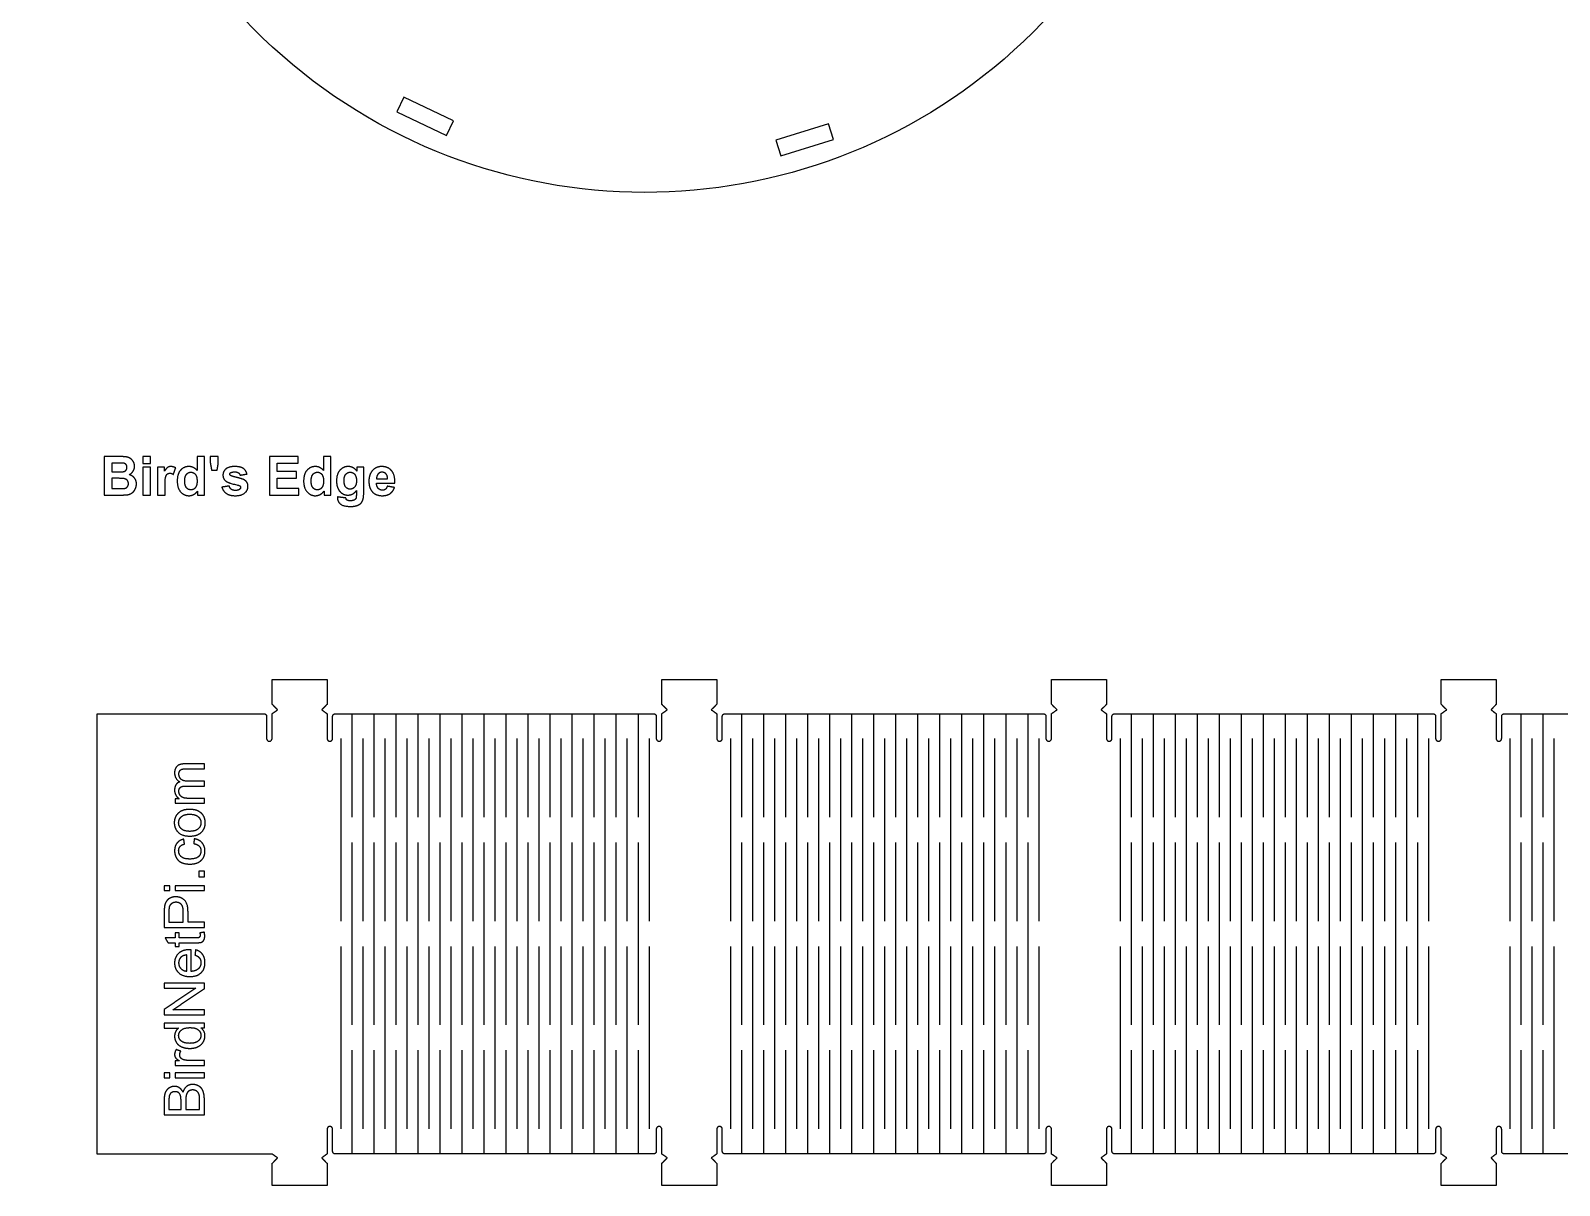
# Model space of a CAD drawing. Header units: millimetres. Extents: x -213 to 898, y -426 to 200.
# Drawn here: x -212.7 to 65.2, y -426.4 to -216.6 of the extents above; entities that cross this region are included whole.
import ezdxf

# ---------------------------------------------------------------- set-up
doc = ezdxf.new("R2010")
doc.units = ezdxf.units.MM
for name, color, linetype, true_color in [('Cut', 1, 'Continuous', 0xff0000), ('Layer 04', 96, 'Continuous', 0x007f00), ('Line', 18, 'Continuous', 0x000000)]:
    doc.layers.add(name, color=color, linetype=linetype, true_color=true_color)

msp = doc.modelspace()

# ---------------------------------------------------------------- linework, layer by layer
at = {"layer": 'Cut'}
for p, q in [((-154.28, -340.69), (-154.28, -359.53)), ((-150.28, -340.69), (-150.28, -359.53)), ((-146.28, -340.69), (-146.28, -359.53)), ((-142.28, -340.69), (-142.28, -359.53)), ((-138.28, -340.69), (-138.28, -359.53)), ((-134.28, -340.69), (-134.28, -359.53)), ((-130.28, -340.69), (-130.28, -359.53)), ((-126.28, -340.69), (-126.28, -359.53)), ((-122.28, -340.69), (-122.28, -359.53)), ((-118.28, -340.69), (-118.28, -359.53)), ((-114.28, -340.69), (-114.28, -359.53)), ((-110.28, -340.69), (-110.28, -359.53)), ((-106.28, -340.69), (-106.28, -359.53)), ((-102.28, -340.69), (-102.28, -359.53)), ((-83.47, -340.69), (-83.47, -359.53)), ((-79.47, -340.69), (-79.47, -359.53)), ((-75.47, -340.69), (-75.47, -359.53)), ((-71.47, -340.69), (-71.47, -359.53)), ((-67.47, -340.69), (-67.47, -359.53)), ((-63.47, -340.69), (-63.47, -359.53)), ((-59.47, -340.69), (-59.47, -359.53)), ((-55.47, -340.69), (-55.47, -359.53)), ((-51.47, -340.69), (-51.47, -359.53)), ((-47.47, -340.69), (-47.47, -359.53)), ((-43.47, -340.69), (-43.47, -359.53)), ((-39.47, -340.69), (-39.47, -359.53)), ((-35.47, -340.69), (-35.47, -359.53)), ((-31.47, -340.69), (-31.47, -359.53)), ((-12.66, -340.69), (-12.66, -359.53)), ((-8.66, -340.69), (-8.66, -359.53)), ((-4.66, -340.69), (-4.66, -359.53)), ((-0.66, -340.69), (-0.66, -359.53)), ((3.34, -340.69), (3.34, -359.53)), ((7.34, -340.69), (7.34, -359.53)), ((11.34, -340.69), (11.34, -359.53)), ((15.34, -340.69), (15.34, -359.53)), ((19.34, -340.69), (19.34, -359.53)), ((23.34, -340.69), (23.34, -359.53)), ((27.34, -340.69), (27.34, -359.53)), ((31.34, -340.69), (31.34, -359.53)), ((35.34, -340.69), (35.34, -359.53)), ((39.34, -340.69), (39.34, -359.53)), ((58.16, -340.69), (58.16, -359.53)), ((62.16, -340.69), (62.16, -359.53)), ((-156.28, -345.24), (-156.28, -378.39)), ((-152.28, -345.24), (-152.28, -378.39)), ((-148.28, -345.24), (-148.28, -378.39)), ((-144.28, -345.24), (-144.28, -378.39)), ((-140.28, -345.24), (-140.28, -378.39)), ((-136.28, -345.24), (-136.28, -378.39)), ((-132.28, -345.24), (-132.28, -378.39)), ((-128.28, -345.24), (-128.28, -378.39)), ((-124.28, -345.24), (-124.28, -378.39)), ((-120.28, -345.24), (-120.28, -378.39)), ((-116.28, -345.24), (-116.28, -378.39)), ((-112.28, -345.24), (-112.28, -378.39)), ((-108.28, -345.24), (-108.28, -378.39)), ((-104.28, -345.24), (-104.28, -378.39)), ((-100.28, -345.24), (-100.28, -378.39)), ((-85.47, -345.24), (-85.47, -378.39)), ((-81.47, -345.24), (-81.47, -378.39)), ((-77.47, -345.24), (-77.47, -378.39)), ((-73.47, -345.24), (-73.47, -378.39)), ((-69.47, -345.24), (-69.47, -378.39)), ((-65.47, -345.24), (-65.47, -378.39)), ((-61.47, -345.24), (-61.47, -378.39)), ((-57.47, -345.24), (-57.47, -378.39)), ((-53.47, -345.24), (-53.47, -378.39)), ((-49.47, -345.24), (-49.47, -378.39)), ((-45.47, -345.24), (-45.47, -378.39)), ((-41.47, -345.24), (-41.47, -378.39)), ((-37.47, -345.24), (-37.47, -378.39)), ((-33.47, -345.24), (-33.47, -378.39)), ((-29.47, -345.24), (-29.47, -378.39)), ((-14.66, -345.24), (-14.66, -378.39)), ((-10.66, -345.24), (-10.66, -378.39)), ((-6.66, -345.24), (-6.66, -378.39)), ((-2.66, -345.24), (-2.66, -378.39)), ((1.34, -345.24), (1.34, -378.39)), ((5.34, -345.24), (5.34, -378.39)), ((9.34, -345.24), (9.34, -378.39)), ((13.34, -345.24), (13.34, -378.39)), ((17.34, -345.24), (17.34, -378.39)), ((21.34, -345.24), (21.34, -378.39)), ((25.34, -345.24), (25.34, -378.39)), ((29.34, -345.24), (29.34, -378.39)), ((33.34, -345.24), (33.34, -378.39)), ((37.34, -345.24), (37.34, -378.39)), ((41.34, -345.24), (41.34, -378.39)), ((56.16, -345.24), (56.16, -378.39)), ((60.16, -345.24), (60.16, -378.39)), ((64.16, -345.24), (64.16, -378.39)), ((-154.28, -364.11), (-154.28, -397.25)), ((-150.28, -364.11), (-150.28, -397.25)), ((-146.28, -364.11), (-146.28, -397.25)), ((-142.28, -364.11), (-142.28, -397.25)), ((-138.28, -364.11), (-138.28, -397.25)), ((-134.28, -364.11), (-134.28, -397.25)), ((-130.28, -364.11), (-130.28, -397.25)), ((-126.28, -364.11), (-126.28, -397.25)), ((-122.28, -364.11), (-122.28, -397.25)), ((-118.28, -364.11), (-118.28, -397.25)), ((-114.28, -364.11), (-114.28, -397.25)), ((-110.28, -364.11), (-110.28, -397.25)), ((-106.28, -364.11), (-106.28, -397.25)), ((-102.28, -364.11), (-102.28, -397.25)), ((-83.47, -364.11), (-83.47, -397.25)), ((-79.47, -364.11), (-79.47, -397.25)), ((-75.47, -364.11), (-75.47, -397.25)), ((-71.47, -364.11), (-71.47, -397.25)), ((-67.47, -364.11), (-67.47, -397.25)), ((-63.47, -364.11), (-63.47, -397.25)), ((-59.47, -364.11), (-59.47, -397.25)), ((-55.47, -364.11), (-55.47, -397.25)), ((-51.47, -364.11), (-51.47, -397.25)), ((-47.47, -364.11), (-47.47, -397.25)), ((-43.47, -364.11), (-43.47, -397.25)), ((-39.47, -364.11), (-39.47, -397.25)), ((-35.47, -364.11), (-35.47, -397.25)), ((-31.47, -364.11), (-31.47, -397.25)), ((-12.66, -364.11), (-12.66, -397.25)), ((-8.66, -364.11), (-8.66, -397.25)), ((-4.66, -364.11), (-4.66, -397.25)), ((-0.66, -364.11), (-0.66, -397.25)), ((3.34, -364.11), (3.34, -397.25)), ((7.34, -364.11), (7.34, -397.25)), ((11.34, -364.11), (11.34, -397.25)), ((15.34, -364.11), (15.34, -397.25)), ((19.34, -364.11), (19.34, -397.25)), ((23.34, -364.11), (23.34, -397.25)), ((27.34, -364.11), (27.34, -397.25)), ((31.34, -364.11), (31.34, -397.25)), ((35.34, -364.11), (35.34, -397.25)), ((39.34, -364.11), (39.34, -397.25)), ((58.16, -364.11), (58.16, -397.25)), ((62.16, -364.11), (62.16, -397.25)), ((-156.28, -382.97), (-156.28, -416.11)), ((-152.28, -382.97), (-152.28, -416.11)), ((-148.28, -382.97), (-148.28, -416.11)), ((-144.28, -382.97), (-144.28, -416.11)), ((-140.28, -382.97), (-140.28, -416.11)), ((-136.28, -382.97), (-136.28, -416.11)), ((-132.28, -382.97), (-132.28, -416.11)), ((-128.28, -382.97), (-128.28, -416.11)), ((-124.28, -382.97), (-124.28, -416.11)), ((-120.28, -382.97), (-120.28, -416.11)), ((-116.28, -382.97), (-116.28, -416.11)), ((-112.28, -382.97), (-112.28, -416.11)), ((-108.28, -382.97), (-108.28, -416.11)), ((-104.28, -382.97), (-104.28, -416.11)), ((-100.28, -382.97), (-100.28, -416.11)), ((-85.47, -382.97), (-85.47, -416.11)), ((-81.47, -382.97), (-81.47, -416.11)), ((-77.47, -382.97), (-77.47, -416.11)), ((-73.47, -382.97), (-73.47, -416.11)), ((-69.47, -382.97), (-69.47, -416.11)), ((-65.47, -382.97), (-65.47, -416.11)), ((-61.47, -382.97), (-61.47, -416.11)), ((-57.47, -382.97), (-57.47, -416.11)), ((-53.47, -382.97), (-53.47, -416.11)), ((-49.47, -382.97), (-49.47, -416.11)), ((-45.47, -382.97), (-45.47, -416.11)), ((-41.47, -382.97), (-41.47, -416.11)), ((-37.47, -382.97), (-37.47, -416.11)), ((-33.47, -382.97), (-33.47, -416.11)), ((-29.47, -382.97), (-29.47, -416.11)), ((-14.66, -382.97), (-14.66, -416.11)), ((-10.66, -382.97), (-10.66, -416.11)), ((-6.66, -382.97), (-6.66, -416.11)), ((-2.66, -382.97), (-2.66, -416.11)), ((1.34, -382.97), (1.34, -416.11)), ((5.34, -382.97), (5.34, -416.11)), ((9.34, -382.97), (9.34, -416.11)), ((13.34, -382.97), (13.34, -416.11)), ((17.34, -382.97), (17.34, -416.11)), ((21.34, -382.97), (21.34, -416.11)), ((25.34, -382.97), (25.34, -416.11)), ((29.34, -382.97), (29.34, -416.11)), ((33.34, -382.97), (33.34, -416.11)), ((37.34, -382.97), (37.34, -416.11)), ((41.34, -382.97), (41.34, -416.11)), ((56.16, -382.97), (56.16, -416.11)), ((60.16, -382.97), (60.16, -416.11)), ((64.16, -382.97), (64.16, -416.11)), ((-154.28, -401.83), (-154.28, -420.69)), ((-150.28, -401.83), (-150.28, -420.69)), ((-146.28, -401.83), (-146.28, -420.69)), ((-142.28, -401.83), (-142.28, -420.69)), ((-138.28, -401.83), (-138.28, -420.69)), ((-134.28, -401.83), (-134.28, -420.69)), ((-130.28, -401.83), (-130.28, -420.69)), ((-126.28, -401.83), (-126.28, -420.69)), ((-122.28, -401.83), (-122.28, -420.69)), ((-118.28, -401.83), (-118.28, -420.69)), ((-114.28, -401.83), (-114.28, -420.69)), ((-110.28, -401.83), (-110.28, -420.69)), ((-106.28, -401.83), (-106.28, -420.69)), ((-102.28, -401.83), (-102.28, -420.69)), ((-83.47, -401.83), (-83.47, -420.69)), ((-79.47, -401.83), (-79.47, -420.69)), ((-75.47, -401.83), (-75.47, -420.69)), ((-71.47, -401.83), (-71.47, -420.69)), ((-67.47, -401.83), (-67.47, -420.69)), ((-63.47, -401.83), (-63.47, -420.69)), ((-59.47, -401.83), (-59.47, -420.69)), ((-55.47, -401.83), (-55.47, -420.69)), ((-51.47, -401.83), (-51.47, -420.69)), ((-47.47, -401.83), (-47.47, -420.69)), ((-43.47, -401.83), (-43.47, -420.69)), ((-39.47, -401.83), (-39.47, -420.69)), ((-35.47, -401.83), (-35.47, -420.69)), ((-31.47, -401.83), (-31.47, -420.69)), ((-12.66, -401.83), (-12.66, -420.69)), ((-8.66, -401.83), (-8.66, -420.69)), ((-4.66, -401.83), (-4.66, -420.69)), ((-0.66, -401.83), (-0.66, -420.69)), ((3.34, -401.83), (3.34, -420.69)), ((7.34, -401.83), (7.34, -420.69)), ((11.34, -401.83), (11.34, -420.69)), ((15.34, -401.83), (15.34, -420.69)), ((19.34, -401.83), (19.34, -420.69)), ((23.34, -401.83), (23.34, -420.69)), ((27.34, -401.83), (27.34, -420.69)), ((31.34, -401.83), (31.34, -420.69)), ((35.34, -401.83), (35.34, -420.69)), ((39.34, -401.83), (39.34, -420.69)), ((58.16, -401.83), (58.16, -420.69)), ((62.16, -401.83), (62.16, -420.69))]:
    msp.add_line(p, q, dxfattribs=at)
for points in [[(-144.83, -228.69), (-146.11, -231.4), (-137.08, -235.69), (-135.79, -232.98)], [(-77.22, -236.52), (-76.33, -239.38), (-66.78, -236.41), (-67.67, -233.55)]]:
    msp.add_lwpolyline(points, close=True, dxfattribs=at)
at = {"layer": 'Cut', "color": 1, "true_color": 0xff0000, "extrusion": (0, 0, -1)}
msp.add_arc((101, -146), 100, 140.4425, 34.5352, dxfattribs=at)
at = {"layer": 'Cut'}
for points in [[(-168.76, -339), (-168.76, -336.75), (-168.76, -334.5)], [(-168.76, -334.5), (-163.76, -334.5), (-158.76, -334.5)], [(-158.76, -334.5), (-158.76, -336.75), (-158.76, -339)], [(-97.96, -339), (-97.96, -336.75), (-97.96, -334.5)], [(-97.96, -334.5), (-92.96, -334.5), (-87.96, -334.5)], [(-87.96, -334.5), (-87.96, -336.75), (-87.96, -339)], [(-27.13, -339), (-27.13, -336.75), (-27.13, -334.5)], [(-27.13, -334.5), (-22.13, -334.5), (-17.13, -334.5)], [(-17.13, -334.5), (-17.13, -336.75), (-17.13, -339)], [(43.67, -339), (43.67, -336.75), (43.67, -334.5)], [(43.67, -334.5), (48.67, -334.5), (53.67, -334.5)], [(53.67, -334.5), (53.67, -336.75), (53.67, -339)], [(-200.57, -420.71), (-200.57, -380.71), (-200.57, -340.71)], [(-200.57, -340.71), (-185.42, -340.71), (-170.27, -340.71)], [(-169.77, -341.21), (-169.77, -343.21), (-169.77, -345.21)], [(-168.77, -340.71), (-168.27, -340.36), (-167.76, -340)], [(-168.77, -345.21), (-168.77, -342.96), (-168.77, -340.71)], [(-167.76, -340), (-168.26, -339.5), (-168.76, -339)], [(-158.76, -339), (-159.26, -339.5), (-159.76, -340)], [(-159.76, -340), (-159.27, -340.36), (-158.77, -340.71)], [(-158.77, -340.71), (-158.77, -342.96), (-158.77, -345.21)], [(-157.77, -345.21), (-157.77, -343.21), (-157.77, -341.21)], [(-157.27, -340.71), (-128.36, -340.71), (-99.46, -340.71)], [(-98.96, -341.21), (-98.96, -343.21), (-98.96, -345.21)], [(-96.96, -340), (-97.46, -339.5), (-97.96, -339)], [(-97.96, -340.71), (-97.46, -340.36), (-96.96, -340)], [(-97.96, -345.21), (-97.96, -342.96), (-97.96, -340.71)], [(-87.96, -339), (-88.46, -339.5), (-88.96, -340)], [(-88.96, -340), (-88.46, -340.36), (-87.96, -340.71)], [(-87.96, -340.71), (-87.96, -342.96), (-87.96, -345.21)], [(-86.96, -345.21), (-86.96, -343.21), (-86.96, -341.21)], [(-86.46, -340.71), (-57.55, -340.71), (-28.65, -340.71)], [(-28.15, -341.21), (-28.15, -343.21), (-28.15, -345.21)], [(-27.15, -340.71), (-26.64, -340.36), (-26.13, -340)], [(-27.15, -345.21), (-27.15, -342.96), (-27.15, -340.71)], [(-26.13, -340), (-26.63, -339.5), (-27.13, -339)], [(-17.13, -339), (-17.63, -339.5), (-18.13, -340)], [(-18.13, -340), (-17.64, -340.36), (-17.15, -340.71)], [(-17.15, -340.71), (-17.15, -342.96), (-17.15, -345.21)], [(-16.15, -345.21), (-16.15, -343.21), (-16.15, -341.21)], [(-15.65, -340.71), (13.26, -340.71), (42.16, -340.71)], [(42.66, -341.21), (42.66, -343.21), (42.66, -345.21)], [(43.66, -340.71), (44.17, -340.36), (44.67, -340)], [(43.66, -345.21), (43.66, -342.96), (43.66, -340.71)], [(44.67, -340), (44.17, -339.5), (43.67, -339)], [(53.67, -339), (53.2, -339.5), (52.74, -340)], [(52.74, -340), (53.2, -340.36), (53.66, -340.71)], [(53.66, -340.71), (53.66, -342.96), (53.66, -345.21)], [(54.66, -345.21), (54.66, -343.21), (54.66, -341.21)], [(55.16, -340.71), (84.07, -340.71), (112.97, -340.71)], [(-158.77, -416.19), (-158.77, -418.44), (-158.77, -420.69)], [(-157.77, -420.19), (-157.77, -418.19), (-157.77, -416.19)], [(-98.96, -416.19), (-98.96, -418.19), (-98.96, -420.19)], [(-97.96, -420.69), (-97.96, -418.44), (-97.96, -416.19)], [(-87.96, -416.19), (-87.96, -418.44), (-87.96, -420.69)], [(-86.96, -420.19), (-86.96, -418.19), (-86.96, -416.19)], [(-28.15, -416.19), (-28.15, -418.19), (-28.15, -420.19)], [(-27.15, -420.69), (-27.15, -418.44), (-27.15, -416.19)], [(-17.15, -416.19), (-17.15, -418.44), (-17.15, -420.69)], [(-16.15, -420.19), (-16.15, -418.19), (-16.15, -416.19)], [(42.66, -416.19), (42.66, -418.19), (42.66, -420.19)], [(43.66, -420.69), (43.66, -418.44), (43.66, -416.19)], [(53.66, -416.19), (53.66, -418.44), (53.66, -420.69)], [(54.66, -420.19), (54.66, -418.19), (54.66, -416.19)], [(-168.74, -420.71), (-184.65, -420.71), (-200.57, -420.71)], [(-168.76, -422.4), (-168.26, -421.9), (-167.76, -421.4)], [(-167.76, -421.4), (-168.25, -421.06), (-168.74, -420.71)], [(-158.77, -420.69), (-159.27, -421.04), (-159.76, -421.4)], [(-159.76, -421.4), (-159.26, -421.9), (-158.76, -422.4)], [(-99.46, -420.69), (-128.36, -420.69), (-157.27, -420.69)], [(-96.96, -421.4), (-97.46, -421.04), (-97.96, -420.69)], [(-97.96, -422.4), (-97.46, -421.9), (-96.96, -421.4)], [(-87.96, -420.69), (-88.46, -421.04), (-88.96, -421.4)], [(-88.96, -421.4), (-88.46, -421.9), (-87.96, -422.4)], [(-28.65, -420.69), (-57.55, -420.69), (-86.46, -420.69)], [(-26.13, -421.4), (-26.64, -421.04), (-27.15, -420.69)], [(-27.13, -422.4), (-26.63, -421.9), (-26.13, -421.4)], [(-17.15, -420.69), (-17.64, -421.04), (-18.13, -421.4)], [(-18.13, -421.4), (-17.63, -421.9), (-17.13, -422.4)], [(42.16, -420.69), (13.26, -420.69), (-15.65, -420.69)], [(44.67, -421.4), (44.17, -421.04), (43.66, -420.69)], [(43.67, -422.4), (44.17, -421.9), (44.67, -421.4)], [(53.66, -420.69), (53.2, -421.04), (52.74, -421.4)], [(52.74, -421.4), (53.2, -421.9), (53.67, -422.4)], [(112.97, -420.69), (84.07, -420.69), (55.16, -420.69)], [(-168.76, -426.4), (-168.76, -424.4), (-168.76, -422.4)], [(-158.76, -422.4), (-158.76, -424.4), (-158.76, -426.4)], [(-97.96, -426.4), (-97.96, -424.4), (-97.96, -422.4)], [(-87.96, -422.4), (-87.96, -424.4), (-87.96, -426.4)], [(-27.13, -426.4), (-27.13, -424.4), (-27.13, -422.4)], [(-17.13, -422.4), (-17.13, -424.4), (-17.13, -426.4)], [(43.67, -426.4), (43.67, -424.4), (43.67, -422.4)], [(53.67, -422.4), (53.67, -424.4), (53.67, -426.4)], [(-158.76, -426.4), (-163.76, -426.4), (-168.76, -426.4)], [(-87.96, -426.4), (-92.96, -426.4), (-97.96, -426.4)], [(-17.13, -426.4), (-22.13, -426.4), (-27.13, -426.4)], [(53.67, -426.4), (48.67, -426.4), (43.67, -426.4)]]:
    msp.add_open_spline(points, degree=2, dxfattribs=at)
for points, weights in [([(-170.27, -340.71), (-169.77, -340.71), (-169.77, -341.21)], [1, 0.707106781187, 1]), ([(-157.77, -341.21), (-157.77, -340.71), (-157.27, -340.71)], [1, 0.707106781187, 1]), ([(-99.46, -340.71), (-98.96, -340.71), (-98.96, -341.21)], [1, 0.707106781187, 1]), ([(-86.96, -341.21), (-86.96, -340.71), (-86.46, -340.71)], [1, 0.707106781187, 1]), ([(-28.65, -340.71), (-28.15, -340.71), (-28.15, -341.21)], [1, 0.707111021292, 1]), ([(-16.15, -341.21), (-16.15, -340.71), (-15.65, -340.71)], [1, 0.707106781187, 1]), ([(42.16, -340.71), (42.66, -340.71), (42.66, -341.21)], [1, 0.707111021291, 1]), ([(54.66, -341.21), (54.66, -340.71), (55.16, -340.71)], [1, 0.707106781187, 1]), ([(-169.77, -345.21), (-169.77, -345.71), (-169.27, -345.71)], [1, 0.707106781187, 1]), ([(-169.27, -345.71), (-168.77, -345.71), (-168.77, -345.21)], [1, 0.707106781187, 1]), ([(-158.77, -345.21), (-158.77, -345.71), (-158.27, -345.71)], [1, 0.707106781187, 1]), ([(-158.27, -345.71), (-157.77, -345.71), (-157.77, -345.21)], [1, 0.707106781187, 1]), ([(-98.96, -345.21), (-98.96, -345.71), (-98.46, -345.71)], [1, 0.707106781187, 1]), ([(-98.46, -345.71), (-97.96, -345.71), (-97.96, -345.21)], [1, 0.707106781187, 1]), ([(-87.96, -345.21), (-87.96, -345.71), (-87.46, -345.71)], [1, 0.707106781187, 1]), ([(-87.46, -345.71), (-86.96, -345.71), (-86.96, -345.21)], [1, 0.707106781187, 1]), ([(-28.15, -345.21), (-28.15, -345.71), (-27.65, -345.71)], [1, 0.707106781187, 1]), ([(-27.65, -345.71), (-27.15, -345.71), (-27.15, -345.21)], [1, 0.707106781187, 1]), ([(-17.15, -345.21), (-17.15, -345.71), (-16.65, -345.71)], [1, 0.707106781187, 1]), ([(-16.65, -345.71), (-16.15, -345.71), (-16.15, -345.21)], [1, 0.707106781187, 1]), ([(42.66, -345.21), (42.66, -345.71), (43.16, -345.71)], [1, 0.707106781187, 1]), ([(43.16, -345.71), (43.66, -345.71), (43.66, -345.21)], [1, 0.707106781187, 1]), ([(53.66, -345.21), (53.66, -345.71), (54.16, -345.71)], [1, 0.707106781187, 1]), ([(54.16, -345.71), (54.66, -345.71), (54.66, -345.21)], [1, 0.707106781187, 1]), ([(-158.27, -415.69), (-158.77, -415.69), (-158.77, -416.19)], [1, 0.707106781187, 1]), ([(-157.77, -416.19), (-157.77, -415.69), (-158.27, -415.69)], [1, 0.707106781187, 1]), ([(-98.46, -415.69), (-98.96, -415.69), (-98.96, -416.19)], [1, 0.707106781187, 1]), ([(-97.96, -416.19), (-97.96, -415.69), (-98.46, -415.69)], [1, 0.707106781187, 1]), ([(-87.46, -415.69), (-87.96, -415.69), (-87.96, -416.19)], [1, 0.707106781187, 1]), ([(-86.96, -416.19), (-86.96, -415.69), (-87.46, -415.69)], [1, 0.707106781187, 1]), ([(-27.65, -415.69), (-28.15, -415.69), (-28.15, -416.19)], [1, 0.707106781187, 1]), ([(-27.15, -416.19), (-27.15, -415.69), (-27.65, -415.69)], [1, 0.707106781187, 1]), ([(-16.65, -415.69), (-17.15, -415.69), (-17.15, -416.19)], [1, 0.707106781187, 1]), ([(-16.15, -416.19), (-16.15, -415.69), (-16.65, -415.69)], [1, 0.707106781187, 1]), ([(43.16, -415.69), (42.66, -415.69), (42.66, -416.19)], [1, 0.707106781187, 1]), ([(43.66, -416.19), (43.66, -415.69), (43.16, -415.69)], [1, 0.707106781187, 1]), ([(54.16, -415.69), (53.66, -415.69), (53.66, -416.19)], [1, 0.707106781187, 1]), ([(54.66, -416.19), (54.66, -415.69), (54.16, -415.69)], [1, 0.707106781187, 1]), ([(-157.27, -420.69), (-157.77, -420.69), (-157.77, -420.19)], [1, 0.707106781187, 1]), ([(-98.96, -420.19), (-98.96, -420.69), (-99.46, -420.69)], [1, 0.707106781187, 1]), ([(-86.46, -420.69), (-86.96, -420.69), (-86.96, -420.19)], [1, 0.707106781187, 1]), ([(-28.15, -420.19), (-28.15, -420.69), (-28.65, -420.69)], [1, 0.707111021292, 1]), ([(-15.65, -420.69), (-16.15, -420.69), (-16.15, -420.19)], [1, 0.707106781187, 1]), ([(42.66, -420.19), (42.66, -420.69), (42.16, -420.69)], [1, 0.707111021291, 1]), ([(55.16, -420.69), (54.66, -420.69), (54.66, -420.19)], [1, 0.707106781187, 1])]:
    msp.add_rational_spline(points, weights, degree=2, dxfattribs=at)
at = {"layer": 'Layer 04'}
for p, q in [((-196.49, -294), (-199.28, -294)), ((-199.28, -294), (-199.28, -301)), ((-181.06, -294), (-182.4, -294)), ((-182.4, -294), (-182.4, -296.52)), ((-181.06, -301), (-181.06, -294)), ((-158.09, -294), (-159.43, -294)), ((-159.43, -294), (-159.43, -296.52)), ((-158.09, -301), (-158.09, -294)), ((-197.06, -295.17), (-197.87, -295.17)), ((-197.87, -295.17), (-197.87, -296.78)), ((-197.87, -296.78), (-196.94, -296.78)), ((-188.33, -295.93), (-189.58, -295.93)), ((-189.58, -295.93), (-189.58, -301)), ((-188.33, -296.65), (-188.33, -295.93)), ((-196.73, -297.95), (-197.87, -297.95)), ((-197.87, -297.95), (-197.87, -299.82)), ((-197.87, -299.82), (-196.56, -299.82)), ((-188.23, -301), (-188.23, -299.43)), ((-199.28, -301), (-196.9, -301)), ((-189.58, -301), (-188.23, -301)), ((-182.31, -300.26), (-182.31, -301)), ((-182.31, -301), (-181.06, -301)), ((-159.33, -300.26), (-159.33, -301)), ((-159.33, -301), (-158.09, -301))]:
    msp.add_line(p, q, dxfattribs=at)
for points, knots in [([(-194.75, -297.28), (-194.29, -297.08), (-194.03, -296.66), (-193.76, -296.25), (-193.76, -295.76), (-193.76, -295.31), (-193.98, -294.94), (-194.19, -294.58), (-194.52, -294.36), (-194.84, -294.14), (-195.25, -294.07), (-195.65, -294), (-196.49, -294)], [-7, -7, -7, -6, -6, -5, -5, -4, -4, -3, -3, -2, -2, -1, -1, -1]), ([(-196.94, -296.78), (-196.12, -296.78), (-195.92, -296.76), (-195.55, -296.72), (-195.35, -296.51), (-195.14, -296.3), (-195.14, -295.96), (-195.14, -295.64), (-195.32, -295.43), (-195.5, -295.23), (-195.85, -295.19), (-196.06, -295.17), (-197.06, -295.17)], [2, 2, 2, 3, 3, 4, 4, 5, 5, 6, 6, 7, 7, 8, 8, 8]), ([(-186.29, -296.07), (-186.72, -295.81), (-187.17, -295.81), (-187.5, -295.81), (-187.75, -295.98), (-188.01, -296.14), (-188.33, -296.65)], [-12, -12, -12, -11, -11, -10, -10, -9, -9, -9]), ([(-188.23, -299.43), (-188.23, -298.14), (-188.12, -297.73), (-188.01, -297.33), (-187.81, -297.17), (-187.62, -297.02), (-187.34, -297.02), (-187.05, -297.02), (-186.71, -297.24)], [-17, -17, -17, -16, -16, -15, -15, -14, -14, -13, -13, -13]), ([(-182.4, -296.52), (-183.03, -295.81), (-183.88, -295.81), (-184.8, -295.81), (-185.41, -296.49), (-186.01, -297.16), (-186.01, -298.45), (-186.01, -299.71), (-185.39, -300.41), (-184.77, -301.11), (-183.89, -301.11), (-183.46, -301.11), (-183.04, -300.9), (-182.62, -300.69), (-182.31, -300.26)], [-12, -12, -12, -11, -11, -10, -10, -9, -9, -8, -8, -7, -7, -6, -6, -5, -5, -5]), ([(-184.64, -298.35), (-184.64, -299.17), (-184.42, -299.53), (-184.09, -300.05), (-183.51, -300.05), (-183.05, -300.05), (-182.72, -299.66), (-182.4, -299.27), (-182.4, -298.48), (-182.4, -297.61), (-182.71, -297.23), (-183.03, -296.84), (-183.52, -296.84), (-184, -296.84), (-184.32, -297.22), (-184.64, -297.6), (-184.64, -298.35)], [0, 0, 0, 1, 1, 2, 2, 3, 3, 4, 4, 5, 5, 6, 6, 7, 7, 8, 8, 8]), ([(-177.89, -299.55), (-177.7, -300.27), (-177.1, -300.69), (-176.49, -301.11), (-175.46, -301.11), (-174.32, -301.11), (-173.73, -300.61), (-173.15, -300.11), (-173.15, -299.41), (-173.15, -298.77), (-173.57, -298.42), (-174, -298.06), (-175.07, -297.82), (-176.14, -297.58), (-176.32, -297.44), (-176.45, -297.34), (-176.45, -297.2), (-176.45, -297.03), (-176.3, -296.93)], [-38, -38, -38, -37, -37, -36, -36, -35, -35, -34, -34, -33, -33, -32, -32, -31, -31, -30, -30, -29, -29, -29]), ([(-173.32, -297.16), (-173.51, -296.49), (-174.02, -296.15), (-174.53, -295.81), (-175.57, -295.81), (-176.66, -295.81), (-177.18, -296.26), (-177.7, -296.71), (-177.7, -297.37), (-177.7, -298.1), (-177.1, -298.51), (-176.67, -298.81), (-175.04, -299.17), (-174.69, -299.25), (-174.59, -299.34)], [-25, -25, -25, -24, -24, -23, -23, -22, -22, -21, -21, -20, -20, -19, -19, -18, -18, -18]), ([(-176.3, -296.93), (-176.07, -296.78), (-175.54, -296.78), (-175.12, -296.78), (-174.9, -296.94), (-174.67, -297.09), (-174.59, -297.39)], [-29, -29, -29, -28, -28, -27, -27, -26, -26, -26]), ([(-159.43, -296.52), (-160.05, -295.81), (-160.9, -295.81), (-161.82, -295.81), (-162.43, -296.49), (-163.04, -297.16), (-163.04, -298.45), (-163.04, -299.71), (-162.41, -300.41), (-161.79, -301.11), (-160.92, -301.11), (-160.49, -301.11), (-160.07, -300.9), (-159.64, -300.69), (-159.33, -300.26)], [-12, -12, -12, -11, -11, -10, -10, -9, -9, -8, -8, -7, -7, -6, -6, -5, -5, -5]), ([(-161.67, -298.35), (-161.67, -299.17), (-161.44, -299.53), (-161.12, -300.05), (-160.54, -300.05), (-160.07, -300.05), (-159.75, -299.66), (-159.42, -299.27), (-159.42, -298.48), (-159.42, -297.61), (-159.74, -297.23), (-160.05, -296.84), (-160.55, -296.84), (-161.02, -296.84), (-161.34, -297.22), (-161.67, -297.6), (-161.67, -298.35)], [0, 0, 0, 1, 1, 2, 2, 3, 3, 4, 4, 5, 5, 6, 6, 7, 7, 8, 8, 8]), ([(-153.37, -296.64), (-153.98, -295.81), (-154.92, -295.81), (-155.84, -295.81), (-156.45, -296.49), (-157.06, -297.16), (-157.06, -298.44), (-157.06, -299.45), (-156.6, -300.14), (-156, -301), (-154.98, -301), (-154.06, -301), (-153.46, -300.18)], [-23, -23, -23, -22, -22, -21, -21, -20, -20, -19, -19, -18, -18, -17, -17, -17]), ([(-155.69, -298.36), (-155.69, -299.17), (-155.38, -299.54), (-155.06, -299.92), (-154.61, -299.92), (-154.11, -299.92), (-153.77, -299.53), (-153.44, -299.15), (-153.44, -298.39), (-153.44, -297.61), (-153.76, -297.22), (-154.08, -296.84), (-154.58, -296.84), (-155.06, -296.84), (-155.38, -297.22), (-155.69, -297.59), (-155.69, -298.36)], [0, 0, 0, 1, 1, 2, 2, 3, 3, 4, 4, 5, 5, 6, 6, 7, 7, 8, 8, 8]), ([(-146.44, -298.85), (-146.42, -297.31), (-147.07, -296.56), (-147.72, -295.81), (-148.86, -295.81), (-149.86, -295.81), (-150.52, -296.53), (-151.18, -297.24), (-151.18, -298.5), (-151.18, -299.56), (-150.68, -300.25), (-150.05, -301.11), (-148.72, -301.11), (-147.89, -301.11), (-147.33, -300.73), (-146.77, -300.35), (-146.52, -299.61)], [-13, -13, -13, -12, -12, -11, -11, -10, -10, -9, -9, -8, -8, -7, -7, -6, -6, -5, -5, -5]), ([(-147.78, -298.03), (-147.79, -297.45), (-148.08, -297.14), (-148.36, -296.84), (-148.77, -296.84), (-149.21, -296.84), (-149.5, -297.16), (-149.79, -297.48), (-149.78, -298.03)], [1, 1, 1, 2, 2, 3, 3, 4, 4, 5, 5, 5]), ([(-196.9, -301), (-195.55, -300.99), (-195.2, -300.95), (-194.63, -300.89), (-194.25, -300.62), (-193.86, -300.35), (-193.64, -299.9), (-193.42, -299.45), (-193.42, -298.97), (-193.42, -298.36), (-193.76, -297.92), (-194.11, -297.47), (-194.75, -297.28)], [-13, -13, -13, -12, -12, -11, -11, -10, -10, -9, -9, -8, -8, -7, -7, -7]), ([(-195.59, -299.78), (-195.28, -299.72), (-195.08, -299.5), (-194.88, -299.28), (-194.88, -298.9), (-194.88, -298.59), (-195.03, -298.37), (-195.19, -298.15), (-195.48, -298.05), (-195.76, -297.95), (-196.73, -297.95)], [3, 3, 3, 4, 4, 5, 5, 6, 6, 7, 7, 8, 8, 8]), ([(-174.67, -299.95), (-174.94, -300.15), (-175.46, -300.15), (-175.93, -300.15), (-176.19, -299.94), (-176.45, -299.74), (-176.54, -299.35)], [-16, -16, -16, -15, -15, -14, -14, -13, -13, -13]), ([(-174.59, -299.34), (-174.5, -299.44), (-174.5, -299.6), (-174.5, -299.82), (-174.67, -299.95)], [-18, -18, -18, -17, -17, -16, -16, -16]), ([(-147.85, -299.39), (-147.96, -299.77), (-148.18, -299.94), (-148.39, -300.11), (-148.71, -300.11), (-149.17, -300.11), (-149.48, -299.78), (-149.79, -299.45), (-149.81, -298.85)], [-18, -18, -18, -17, -17, -16, -16, -15, -15, -14, -14, -14]), ([(-156.89, -301.33), (-156.89, -301.43), (-156.89, -301.5), (-156.89, -302.17), (-156.35, -302.62), (-155.81, -303.06), (-154.52, -303.06), (-153.84, -303.06), (-153.39, -302.91), (-152.95, -302.77), (-152.68, -302.52), (-152.41, -302.27), (-152.27, -301.82), (-152.12, -301.38), (-152.12, -300.48)], [-33, -33, -33, -32, -32, -31, -31, -30, -30, -29, -29, -28, -28, -27, -27, -26, -26, -26]), ([(-153.46, -300.92), (-153.46, -301.37), (-153.52, -301.53), (-153.61, -301.77), (-153.79, -301.87), (-154.05, -302.03), (-154.58, -302.03), (-154.99, -302.03), (-155.18, -301.89), (-155.32, -301.79), (-155.35, -301.52)], [-16, -16, -16, -15, -15, -14, -14, -13, -13, -12, -12, -11, -11, -11])]:
    msp.add_open_spline(points, degree=2, knots=knots, dxfattribs=at)
for points in [[(-190.89, -294), (-191.57, -294), (-192.24, -294)], [(-192.24, -294), (-192.24, -294.62), (-192.24, -295.24)], [(-190.89, -295.24), (-190.89, -294.62), (-190.89, -294)], [(-178.54, -294), (-179.27, -294), (-180, -294)], [(-180, -294), (-180, -294.59), (-180, -295.18)], [(-178.54, -295.18), (-178.54, -294.59), (-178.54, -294)], [(-164.06, -294), (-166.65, -294), (-169.25, -294)], [(-169.25, -294), (-169.25, -297.5), (-169.25, -301)], [(-164.06, -295.18), (-164.06, -294.59), (-164.06, -294)], [(-192.24, -295.24), (-191.57, -295.24), (-190.89, -295.24)], [(-190.89, -295.93), (-191.57, -295.93), (-192.24, -295.93)], [(-192.24, -295.93), (-192.24, -298.46), (-192.24, -301)], [(-190.89, -301), (-190.89, -298.46), (-190.89, -295.93)], [(-186.71, -297.24), (-186.5, -296.65), (-186.29, -296.07)], [(-180, -295.18), (-179.88, -295.84), (-179.75, -296.49)], [(-179.75, -296.49), (-179.26, -296.49), (-178.76, -296.49)], [(-178.76, -296.49), (-178.65, -295.84), (-178.54, -295.18)], [(-174.59, -297.39), (-173.96, -297.27), (-173.32, -297.16)], [(-167.84, -296.74), (-167.84, -295.96), (-167.84, -295.18)], [(-167.84, -295.18), (-165.95, -295.18), (-164.06, -295.18)], [(-164.32, -296.74), (-166.08, -296.74), (-167.84, -296.74)], [(-164.32, -297.92), (-164.32, -297.33), (-164.32, -296.74)], [(-152.12, -295.93), (-152.75, -295.93), (-153.37, -295.93)], [(-153.37, -295.93), (-153.37, -296.28), (-153.37, -296.64)], [(-152.12, -300.48), (-152.12, -298.2), (-152.12, -295.93)], [(-196.56, -299.82), (-195.8, -299.82), (-195.59, -299.78)], [(-176.54, -299.35), (-177.21, -299.45), (-177.89, -299.55)], [(-167.84, -299.82), (-167.84, -298.87), (-167.84, -297.92)], [(-167.84, -297.92), (-166.08, -297.92), (-164.32, -297.92)], [(-163.93, -299.82), (-165.88, -299.82), (-167.84, -299.82)], [(-163.93, -301), (-163.93, -300.41), (-163.93, -299.82)], [(-149.81, -298.85), (-148.13, -298.85), (-146.44, -298.85)], [(-149.78, -298.03), (-148.78, -298.03), (-147.78, -298.03)], [(-146.52, -299.61), (-147.18, -299.5), (-147.85, -299.39)], [(-192.24, -301), (-191.57, -301), (-190.89, -301)], [(-169.25, -301), (-166.59, -301), (-163.93, -301)], [(-155.35, -301.52), (-156.12, -301.43), (-156.89, -301.33)], [(-153.46, -300.18), (-153.46, -300.55), (-153.46, -300.92)]]:
    msp.add_open_spline(points, degree=2, dxfattribs=at)
at = {"layer": 'Line', "color": 18, "true_color": 0x000000}
for p, q in [((-185.63, -356.19), (-186.37, -356.19)), ((-186.37, -356.19), (-186.37, -356.99)), ((-186.37, -356.99), (-181.08, -356.99)), ((-181.08, -356.1), (-183.83, -356.1)), ((-181.08, -356.99), (-181.08, -356.1)), ((-188.38, -376.79), (-188.38, -379.54)), ((-187.52, -376.71), (-187.52, -378.58)), ((-184.91, -378.58), (-184.91, -376.69)), ((-184.05, -378.58), (-184.05, -376.7)), ((-188.38, -379.54), (-181.08, -379.54)), ((-187.52, -378.58), (-184.91, -378.58)), ((-181.08, -378.58), (-184.05, -378.58)), ((-181.08, -379.54), (-181.08, -378.58)), ((-181.08, -396.93), (-188.38, -396.93)), ((-188.38, -396.93), (-188.38, -397.82)), ((-181.08, -397.76), (-181.08, -396.93)), ((-188.38, -397.82), (-185.76, -397.82)), ((-181.75, -397.76), (-181.08, -397.76)), ((-185.57, -403.79), (-186.37, -403.79)), ((-186.37, -403.79), (-186.37, -404.59)), ((-186.37, -404.59), (-181.08, -404.59)), ((-181.08, -403.7), (-183.85, -403.7)), ((-181.08, -404.59), (-181.08, -403.7)), ((-188.38, -410.83), (-188.38, -413.57)), ((-187.52, -411.15), (-187.52, -412.61)), ((-185.32, -412.61), (-185.32, -411.03)), ((-184.45, -410.92), (-184.45, -412.61)), ((-181.95, -412.61), (-181.95, -410.79)), ((-181.08, -413.57), (-181.08, -410.79)), ((-188.38, -413.57), (-181.08, -413.57)), ((-187.52, -412.61), (-185.32, -412.61)), ((-184.45, -412.61), (-181.95, -412.61))]:
    msp.add_line(p, q, dxfattribs=at)
for points, knots in [([(-184.71, -349.83), (-185.62, -349.83), (-186.05, -350.26), (-186.49, -350.68), (-186.49, -351.46), (-186.49, -352.47), (-185.56, -353.1)], [-10, -10, -10, -9, -9, -8, -8, -7, -7, -7]), ([(-184.16, -352.96), (-184.97, -352.96), (-185.34, -352.59), (-185.71, -352.22), (-185.71, -351.66), (-185.71, -351.36), (-185.57, -351.13), (-185.42, -350.9), (-185.19, -350.81), (-184.95, -350.72), (-184.41, -350.72)], [-18, -18, -18, -17, -17, -16, -16, -15, -15, -14, -14, -13, -13, -13]), ([(-185.56, -353.1), (-186, -353.25), (-186.25, -353.63), (-186.49, -354), (-186.49, -354.59), (-186.49, -355.12), (-186.25, -355.53), (-186.02, -355.94), (-185.63, -356.19)], [-7, -7, -7, -6, -6, -5, -5, -4, -4, -3, -3, -3]), ([(-183.83, -356.1), (-184.55, -356.1), (-184.93, -355.95), (-185.32, -355.81), (-185.51, -355.49), (-185.71, -355.17), (-185.71, -354.79), (-185.71, -354.29), (-185.41, -354.07), (-185.12, -353.85), (-184.52, -353.85)], [-26, -26, -26, -25, -25, -24, -24, -23, -23, -22, -22, -21, -21, -21]), ([(-183.73, -363), (-182.39, -363), (-181.68, -362.31), (-180.97, -361.63), (-180.97, -360.52), (-180.97, -359.83), (-181.29, -359.24), (-181.61, -358.66), (-182.2, -358.35), (-182.78, -358.04), (-183.8, -358.04), (-185.06, -358.04), (-185.78, -358.74), (-186.49, -359.43), (-186.49, -360.52), (-186.49, -361.5), (-185.9, -362.18), (-185.2, -363), (-183.73, -363)], [-9, -9, -9, -8, -8, -7, -7, -6, -6, -5, -5, -4, -4, -3, -3, -2, -2, -1, -1, 0, 0, 0]), ([(-183.73, -362.08), (-182.71, -362.08), (-182.21, -361.63), (-181.7, -361.19), (-181.7, -360.52), (-181.7, -359.85), (-182.21, -359.41), (-182.72, -358.97), (-183.76, -358.97), (-184.74, -358.97), (-185.24, -359.41), (-185.75, -359.86), (-185.75, -360.52), (-185.75, -361.19), (-185.25, -361.63), (-184.74, -362.08), (-183.73, -362.08)], [0, 0, 0, 1, 1, 2, 2, 3, 3, 4, 4, 5, 5, 6, 6, 7, 7, 8, 8, 8]), ([(-184.82, -363.51), (-185.62, -363.67), (-186.05, -364.22), (-186.49, -364.76), (-186.49, -365.62), (-186.49, -366.31), (-186.17, -366.89), (-185.85, -367.47), (-185.21, -367.75), (-184.56, -368.03), (-183.71, -368.03), (-182.38, -368.03), (-181.67, -367.37), (-180.97, -366.71), (-180.97, -365.63), (-180.97, -364.76), (-181.48, -364.17), (-182, -363.57), (-182.91, -363.43)], [-18, -18, -18, -17, -17, -16, -16, -15, -15, -14, -14, -13, -13, -12, -12, -11, -11, -10, -10, -9, -9, -9]), ([(-183.02, -364.31), (-182.35, -364.41), (-182.03, -364.76), (-181.7, -365.11), (-181.7, -365.64), (-181.7, -366.3), (-182.18, -366.71), (-182.67, -367.11), (-183.73, -367.11), (-184.78, -367.11), (-185.27, -366.69), (-185.75, -366.27), (-185.75, -365.59), (-185.75, -365.14), (-185.48, -364.83), (-185.22, -364.51), (-184.68, -364.39)], [-27, -27, -27, -26, -26, -25, -25, -24, -24, -23, -23, -22, -22, -21, -21, -20, -20, -19, -19, -19]), ([(-184.05, -376.7), (-184.05, -375.16), (-184.7, -374.56), (-185.34, -373.97), (-186.27, -373.97), (-186.81, -373.97), (-187.27, -374.19), (-187.72, -374.41), (-187.97, -374.78), (-188.22, -375.14), (-188.31, -375.68), (-188.38, -376.06), (-188.38, -376.79)], [-8, -8, -8, -7, -7, -6, -6, -5, -5, -4, -4, -3, -3, -2, -2, -2]), ([(-184.91, -376.69), (-184.91, -375.75), (-185.26, -375.36), (-185.61, -374.97), (-186.24, -374.97), (-186.7, -374.97), (-187.02, -375.2), (-187.35, -375.43), (-187.46, -375.81), (-187.52, -376.05), (-187.52, -376.71)], [1, 1, 1, 2, 2, 3, 3, 4, 4, 5, 5, 6, 6, 6]), ([(-182.63, -382.32), (-181.83, -382.32), (-181.57, -382.21), (-181.32, -382.1), (-181.17, -381.84), (-181.01, -381.57), (-181.01, -381.08), (-181.01, -380.78), (-181.09, -380.4)], [-5, -5, -5, -4, -4, -3, -3, -2, -2, -1, -1, -1]), ([(-181.89, -380.53), (-181.85, -380.78), (-181.85, -380.93), (-181.85, -381.12), (-181.92, -381.23), (-181.98, -381.34), (-182.09, -381.39), (-182.2, -381.43), (-182.58, -381.43)], [-20, -20, -20, -19, -19, -18, -18, -17, -17, -16, -16, -16]), ([(-183.5, -383.59), (-183.66, -383.58), (-183.74, -383.58), (-185.05, -383.58), (-185.77, -384.26), (-186.49, -384.93), (-186.49, -385.99), (-186.49, -387.08), (-185.75, -387.77), (-185.02, -388.46), (-183.68, -388.46), (-182.39, -388.46), (-181.68, -387.78), (-180.97, -387.1), (-180.97, -385.94), (-180.97, -385.02), (-181.41, -384.42), (-181.86, -383.83), (-182.67, -383.61)], [-14, -14, -14, -13, -13, -12, -12, -11, -11, -10, -10, -9, -9, -8, -8, -7, -7, -6, -6, -5, -5, -5]), ([(-184.24, -384.53), (-184.9, -384.59), (-185.24, -384.87), (-185.75, -385.3), (-185.75, -385.98), (-185.75, -386.59), (-185.34, -387.01), (-184.93, -387.44), (-184.24, -387.48)], [5, 5, 5, 6, 6, 7, 7, 8, 8, 9, 9, 9]), ([(-182.79, -384.54), (-182.22, -384.74), (-181.96, -385.09), (-181.7, -385.44), (-181.7, -385.93), (-181.7, -386.59), (-182.16, -387.04), (-182.63, -387.48), (-183.5, -387.53)], [-19, -19, -19, -18, -18, -17, -17, -16, -16, -15, -15, -15]), ([(-185.76, -397.82), (-186.09, -398.05), (-186.29, -398.43), (-186.49, -398.8), (-186.49, -399.28), (-186.49, -399.93), (-186.15, -400.46), (-185.8, -400.98), (-185.16, -401.25), (-184.51, -401.51), (-183.72, -401.51), (-182.91, -401.51), (-182.29, -401.22), (-181.66, -400.93), (-181.31, -400.4), (-180.97, -399.87), (-180.97, -399.24), (-180.97, -398.26), (-181.75, -397.76)], [-14, -14, -14, -13, -13, -12, -12, -11, -11, -10, -10, -9, -9, -8, -8, -7, -7, -6, -6, -5, -5, -5]), ([(-183.72, -400.59), (-182.71, -400.59), (-182.2, -400.16), (-181.7, -399.73), (-181.7, -399.15), (-181.7, -398.56), (-182.18, -398.15), (-182.66, -397.74), (-183.65, -397.74), (-184.73, -397.74), (-185.24, -398.16), (-185.75, -398.58), (-185.75, -399.19), (-185.75, -399.79), (-185.26, -400.19), (-184.77, -400.59), (-183.72, -400.59)], [0, 0, 0, 1, 1, 2, 2, 3, 3, 4, 4, 5, 5, 6, 6, 7, 7, 8, 8, 8]), ([(-186.2, -401.72), (-186.49, -402.19), (-186.49, -402.64), (-186.49, -402.95), (-186.31, -403.22), (-186.13, -403.48), (-185.57, -403.79)], [-12, -12, -12, -11, -11, -10, -10, -9, -9, -9]), ([(-183.85, -403.7), (-184.42, -403.7), (-184.9, -403.55), (-185.21, -403.45), (-185.39, -403.21), (-185.56, -402.98), (-185.56, -402.69), (-185.56, -402.36), (-185.37, -402.03)], [-17, -17, -17, -16, -16, -15, -15, -14, -14, -13, -13, -13]), ([(-181.08, -410.79), (-181.08, -410.09), (-181.21, -409.61), (-181.33, -409.13), (-181.57, -408.81), (-181.81, -408.49), (-182.25, -408.28), (-182.69, -408.06), (-183.2, -408.06), (-183.84, -408.06), (-184.3, -408.42), (-184.77, -408.77), (-184.97, -409.44)], [-13, -13, -13, -12, -12, -11, -11, -10, -10, -9, -9, -8, -8, -7, -7, -7]), ([(-184.97, -409.44), (-185.22, -408.92), (-185.63, -408.67), (-186.05, -408.41), (-186.51, -408.41), (-187.02, -408.41), (-187.48, -408.7), (-187.94, -408.99), (-188.16, -409.49), (-188.38, -410), (-188.38, -410.83)], [-7, -7, -7, -6, -6, -5, -5, -4, -4, -3, -3, -2, -2, -2]), ([(-185.32, -411.03), (-185.32, -410.39), (-185.4, -410.11), (-185.51, -409.74), (-185.76, -409.55), (-186.02, -409.37), (-186.4, -409.37), (-186.76, -409.37), (-187.04, -409.54), (-187.32, -409.71), (-187.42, -410.04), (-187.52, -410.36), (-187.52, -411.15)], [1, 1, 1, 2, 2, 3, 3, 4, 4, 5, 5, 6, 6, 7, 7, 7]), ([(-181.95, -410.79), (-181.95, -410.32), (-181.98, -410.13), (-182.04, -409.8), (-182.18, -409.57), (-182.32, -409.35), (-182.59, -409.21), (-182.85, -409.06), (-183.2, -409.06), (-183.61, -409.06), (-183.91, -409.27), (-184.21, -409.48), (-184.33, -409.85), (-184.45, -410.22), (-184.45, -410.92)], [1, 1, 1, 2, 2, 3, 3, 4, 4, 5, 5, 6, 6, 7, 7, 8, 8, 8])]:
    msp.add_open_spline(points, degree=2, knots=knots, dxfattribs=at)
for points in [[(-181.08, -349.83), (-182.9, -349.83), (-184.71, -349.83)], [(-181.08, -350.72), (-181.08, -350.28), (-181.08, -349.83)], [(-184.41, -350.72), (-182.75, -350.72), (-181.08, -350.72)], [(-184.52, -353.85), (-182.8, -353.85), (-181.08, -353.85)], [(-181.08, -352.96), (-182.62, -352.96), (-184.16, -352.96)], [(-181.08, -353.85), (-181.08, -353.41), (-181.08, -352.96)], [(-184.68, -364.39), (-184.75, -363.95), (-184.82, -363.51)], [(-182.91, -363.43), (-182.96, -363.87), (-183.02, -364.31)], [(-181.08, -369.32), (-181.59, -369.32), (-182.1, -369.32)], [(-182.1, -369.32), (-182.1, -369.83), (-182.1, -370.34)], [(-181.08, -370.34), (-181.08, -369.83), (-181.08, -369.32)], [(-187.35, -371.96), (-187.87, -371.96), (-188.38, -371.96)], [(-188.38, -371.96), (-188.38, -372.4), (-188.38, -372.85)], [(-187.35, -372.85), (-187.35, -372.4), (-187.35, -371.96)], [(-181.08, -371.96), (-183.73, -371.96), (-186.37, -371.96)], [(-186.37, -371.96), (-186.37, -372.4), (-186.37, -372.85)], [(-182.1, -370.34), (-181.59, -370.34), (-181.08, -370.34)], [(-181.08, -372.85), (-181.08, -372.4), (-181.08, -371.96)], [(-188.38, -372.85), (-187.87, -372.85), (-187.35, -372.85)], [(-186.37, -372.85), (-183.73, -372.85), (-181.08, -372.85)], [(-185.67, -380.53), (-186.02, -380.53), (-186.37, -380.53)], [(-186.37, -380.53), (-186.37, -380.98), (-186.37, -381.43)], [(-185.67, -381.43), (-185.67, -380.98), (-185.67, -380.53)], [(-181.09, -380.4), (-181.49, -380.47), (-181.89, -380.53)], [(-186.37, -381.43), (-187.29, -381.43), (-188.22, -381.43)], [(-188.22, -381.43), (-187.95, -381.88), (-187.68, -382.32)], [(-187.68, -382.32), (-187.02, -382.32), (-186.37, -382.32)], [(-186.37, -382.32), (-186.37, -382.65), (-186.37, -382.98)], [(-186.37, -382.98), (-186.02, -382.98), (-185.67, -382.98)], [(-182.58, -381.43), (-184.13, -381.43), (-185.67, -381.43)], [(-185.67, -382.98), (-185.67, -382.65), (-185.67, -382.32)], [(-185.67, -382.32), (-184.15, -382.32), (-182.63, -382.32)], [(-184.24, -387.48), (-184.24, -386), (-184.24, -384.53)], [(-183.5, -387.53), (-183.5, -385.56), (-183.5, -383.59)], [(-182.67, -383.61), (-182.73, -384.08), (-182.79, -384.54)], [(-181.08, -389.67), (-184.73, -389.67), (-188.38, -389.67)], [(-188.38, -389.67), (-188.38, -390.13), (-188.38, -390.59)], [(-188.38, -390.59), (-185.52, -390.59), (-182.65, -390.59)], [(-182.65, -390.59), (-185.52, -392.51), (-188.38, -394.42)], [(-186.82, -394.49), (-183.95, -392.57), (-181.08, -390.66)], [(-181.08, -390.66), (-181.08, -390.16), (-181.08, -389.67)], [(-188.38, -394.42), (-188.38, -394.92), (-188.38, -395.41)], [(-181.08, -394.49), (-183.95, -394.49), (-186.82, -394.49)], [(-181.08, -395.41), (-181.08, -394.95), (-181.08, -394.49)], [(-188.38, -395.41), (-184.73, -395.41), (-181.08, -395.41)], [(-185.37, -402.03), (-185.79, -401.87), (-186.2, -401.72)], [(-187.35, -405.95), (-187.87, -405.95), (-188.38, -405.95)], [(-188.38, -405.95), (-188.38, -406.39), (-188.38, -406.84)], [(-188.38, -406.84), (-187.87, -406.84), (-187.35, -406.84)], [(-187.35, -406.84), (-187.35, -406.39), (-187.35, -405.95)], [(-181.08, -405.95), (-183.73, -405.95), (-186.37, -405.95)], [(-186.37, -405.95), (-186.37, -406.39), (-186.37, -406.84)], [(-186.37, -406.84), (-183.73, -406.84), (-181.08, -406.84)], [(-181.08, -406.84), (-181.08, -406.39), (-181.08, -405.95)]]:
    msp.add_open_spline(points, degree=2, dxfattribs=at)

doc.saveas('drawing.dxf')
